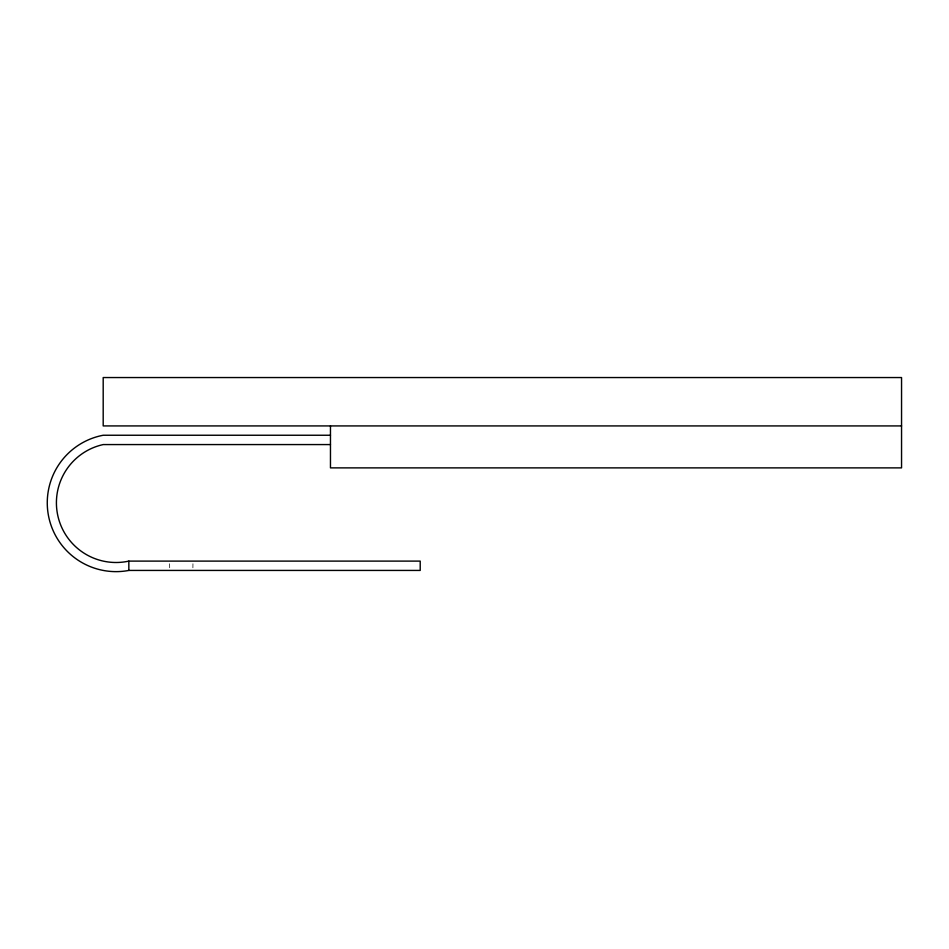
<?xml version="1.0" encoding="UTF-8"?>
<svg xmlns="http://www.w3.org/2000/svg" width="949" height="949" viewBox="0 0 949 949"><rect width="100%" height="100%" fill="white"/><g stroke="black" fill="none" stroke-linecap="round" stroke-linejoin="round"><path stroke-width="0.71" stroke-dasharray="4.75 3.56" d="M192.944 563.777L192.896 567.775M169.634 563.777L169.681 567.775"/><path stroke-width="1.42" d="M901.55 425.923L103.192 425.923L103.192 377.548L901.55 377.548L901.55 467.881L330.466 467.881L330.466 425.923M330.466 435.247L103.192 435.247A68.802 68.755 79.3 0 0 48.47 515.651A68.802 68.755 79.3 0 0 128.839 570.432L420.205 570.432L420.205 561.108L128.839 561.108A59.668 59.597 77.6 0 1 57.806 515.639A59.668 59.597 77.6 0 1 103.192 444.571L330.466 444.571M128.839 561.108L128.839 570.432"/></g></svg>
